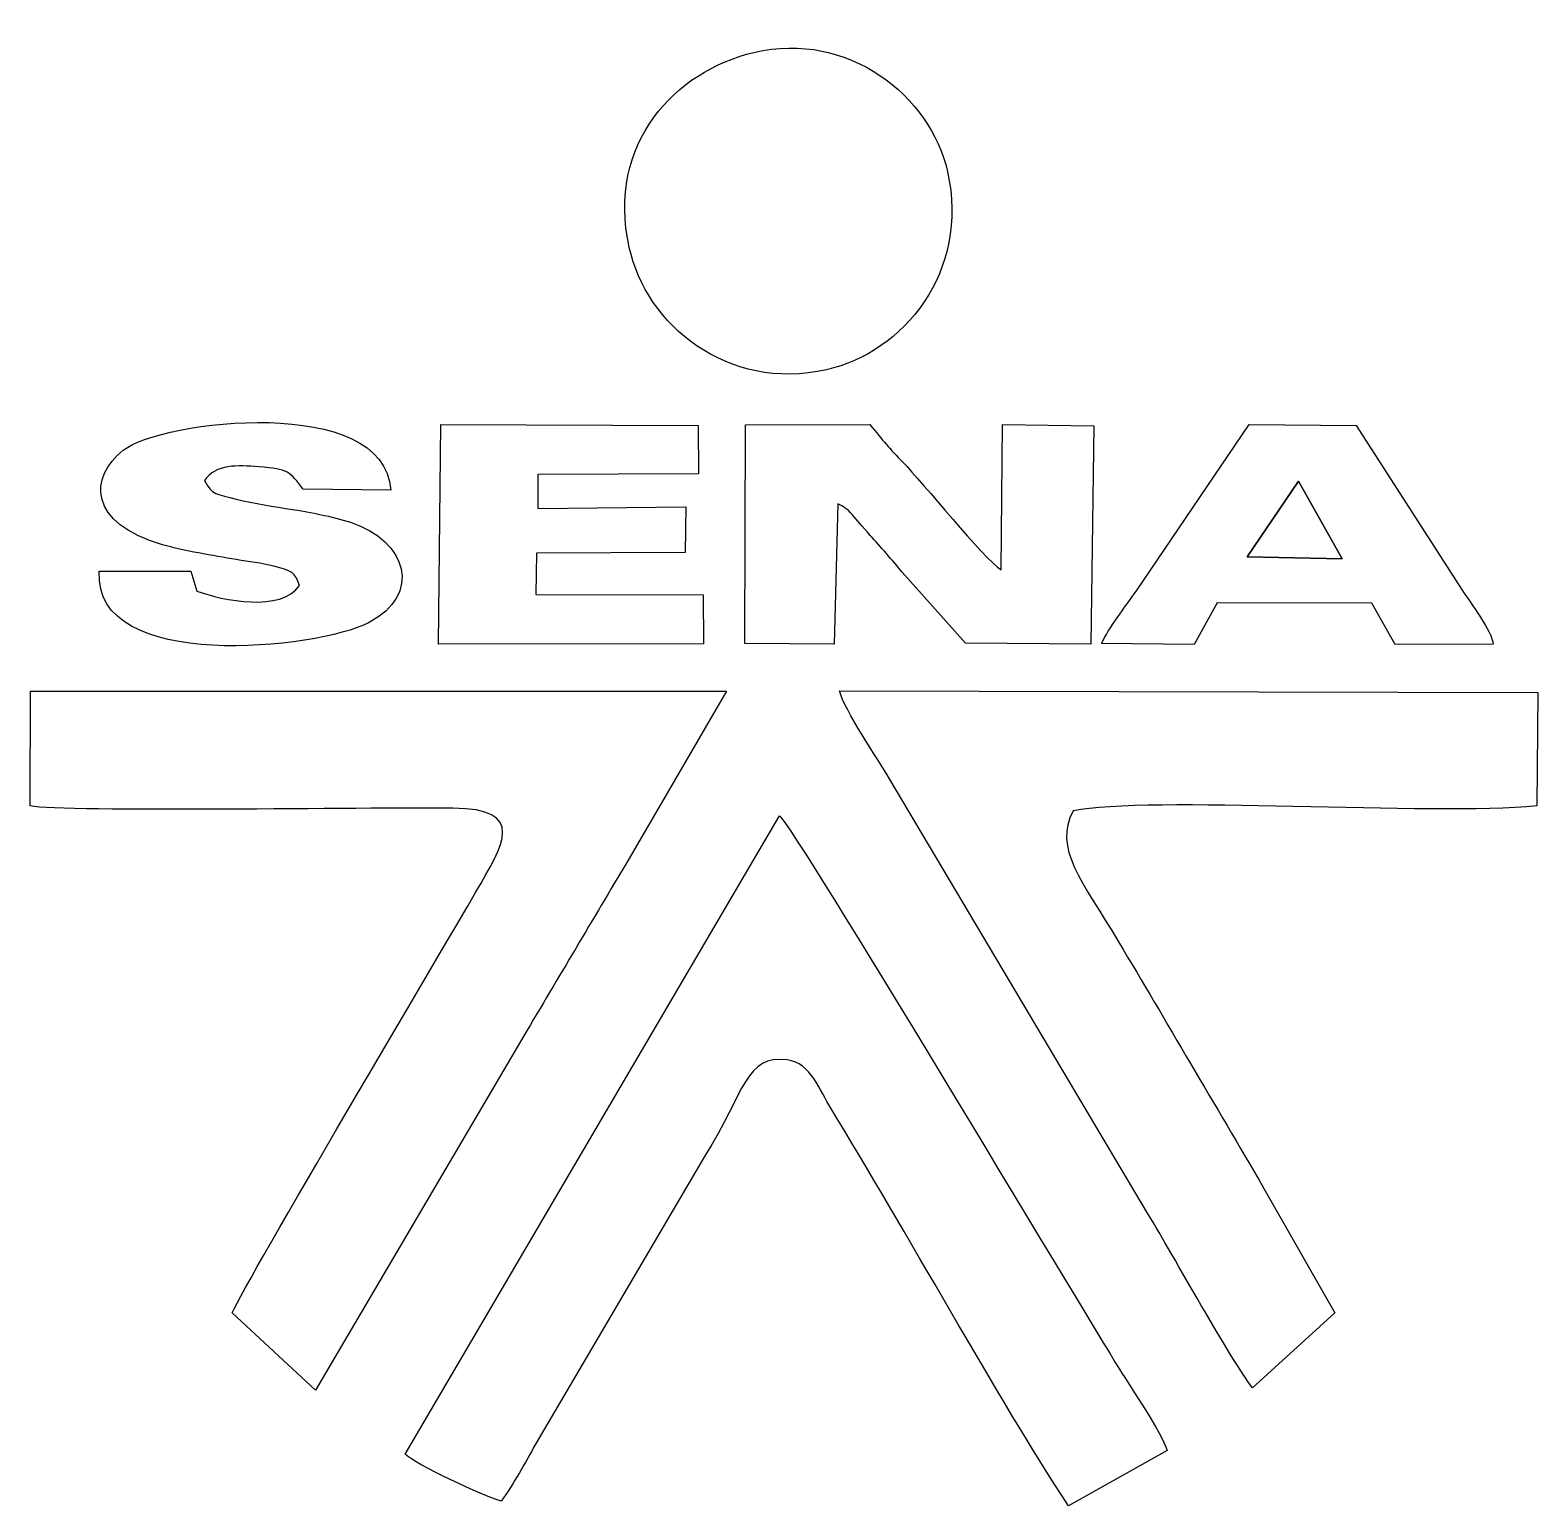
# Model space of a CAD drawing. Header units: centimetres. Extents: x -1.75 to 2.31, y -1.38 to 2.59.
import ezdxf

# ---------------------------------------------------------------- set-up
doc = ezdxf.new("R2010")
doc.units = ezdxf.units.CM
doc.header["$MEASUREMENT"] = 0
doc.layers.add('Capa 1', color=7, linetype='Continuous')

msp = doc.modelspace()

# ---------------------------------------------------------------- linework, layer by layer
at = {"layer": 'Capa 1'}
for points, knots in [([(0.1982, 2.52991), (-0.01346, 2.48021), (-0.19871, 2.28532), (-0.1372, 2.00555), (-0.1372, 2.00555), (-0.09124, 1.79651), (0.12687, 1.61674), (0.39343, 1.67628), (0.39343, 1.67628), (0.60001, 1.72241), (0.7797, 1.94021), (0.71886, 2.20947), (0.71886, 2.20947), (0.6731, 2.41201), (0.45301, 2.58975), (0.1982, 2.52991)], [0, 0, 0, 0, 0.2, 0.2, 0.2, 0.2, 0.4, 0.4, 0.4, 0.4, 0.6, 0.6, 0.6, 0.6, 1, 1, 1, 1]), ([(-1.02443, 1.09575), (-1.07279, 1.02397), (-1.2298, 1.05514), (-1.30057, 1.08123), (-1.30057, 1.08123), (-1.30057, 1.08123), (-1.31599, 1.1348), (-1.31599, 1.1348), (-1.31599, 1.1348), (-1.31599, 1.1348), (-1.5626, 1.13445), (-1.5626, 1.13445), (-1.5626, 1.13445), (-1.58035, 0.85913), (-0.97382, 0.92523), (-0.83807, 0.99579), (-0.83807, 0.99579), (-0.69282, 1.07127), (-0.7337, 1.21698), (-0.88719, 1.26616), (-0.88719, 1.26616), (-0.9921, 1.29976), (-1.09432, 1.30351), (-1.19449, 1.32831), (-1.19449, 1.32831), (-1.24396, 1.34057), (-1.26115, 1.34079), (-1.27985, 1.37825), (-1.27985, 1.37825), (-1.24826, 1.42388), (-1.19111, 1.41933), (-1.13336, 1.41521), (-1.13336, 1.41521), (-1.05391, 1.40953), (-1.04921, 1.40171), (-1.0142, 1.35499), (-1.0142, 1.35499), (-1.0142, 1.35499), (-0.77881, 1.35271), (-0.77881, 1.35271), (-0.77881, 1.35271), (-0.79424, 1.61249), (-1.39593, 1.54086), (-1.49814, 1.46012), (-1.49814, 1.46012), (-1.59015, 1.38746), (-1.59331, 1.26345), (-1.39274, 1.20581), (-1.39274, 1.20581), (-1.33561, 1.18938), (-1.25642, 1.17612), (-1.19422, 1.16569), (-1.19422, 1.16569), (-1.15874, 1.15973), (-1.12801, 1.15681), (-1.0931, 1.14797), (-1.0931, 1.14797), (-1.04648, 1.13616), (-1.034, 1.13187), (-1.02443, 1.09575)], [0, 0, 0, 0, 0.0625, 0.0625, 0.0625, 0.0625, 0.125, 0.125, 0.125, 0.125, 0.1875, 0.1875, 0.1875, 0.1875, 0.25, 0.25, 0.25, 0.25, 0.3125, 0.3125, 0.3125, 0.3125, 0.375, 0.375, 0.375, 0.375, 0.4375, 0.4375, 0.4375, 0.4375, 0.5, 0.5, 0.5, 0.5, 0.5625, 0.5625, 0.5625, 0.5625, 0.625, 0.625, 0.625, 0.625, 0.6875, 0.6875, 0.6875, 0.6875, 0.75, 0.75, 0.75, 0.75, 0.8125, 0.8125, 0.8125, 0.8125, 0.875, 0.875, 0.875, 0.875, 1, 1, 1, 1]), ([(-0.65025, 0.93811), (-0.65025, 0.93811), (0.06242, 0.93882), (0.06242, 0.93882), (0.06242, 0.93882), (0.06242, 0.93882), (0.06212, 1.0712), (0.06212, 1.0712), (0.06212, 1.0712), (0.06212, 1.0712), (-0.38841, 1.07148), (-0.38841, 1.07148), (-0.38841, 1.07148), (-0.38841, 1.07148), (-0.38635, 1.18273), (-0.38635, 1.18273), (-0.38635, 1.18273), (-0.38635, 1.18273), (0.01367, 1.18512), (0.01367, 1.18512), (0.01367, 1.18512), (0.01367, 1.18512), (0.01502, 1.30729), (0.01502, 1.30729), (0.01502, 1.30729), (0.01502, 1.30729), (-0.38339, 1.30286), (-0.38339, 1.30286), (-0.38339, 1.30286), (-0.38339, 1.30286), (-0.38302, 1.39472), (-0.38302, 1.39472), (-0.38302, 1.39472), (-0.38302, 1.39472), (0.04915, 1.39668), (0.04915, 1.39668), (0.04915, 1.39668), (0.04915, 1.39668), (0.04865, 1.52683), (0.04865, 1.52683), (0.04865, 1.52683), (0.04865, 1.52683), (-0.64388, 1.52899), (-0.64388, 1.52899), (-0.64388, 1.52899), (-0.64388, 1.52899), (-0.65025, 0.93811), (-0.65025, 0.93811)], [0, 0, 0, 0, 0.0769231, 0.0769231, 0.0769231, 0.0769231, 0.1538462, 0.1538462, 0.1538462, 0.1538462, 0.2307692, 0.2307692, 0.2307692, 0.2307692, 0.3076923, 0.3076923, 0.3076923, 0.3076923, 0.3846154, 0.3846154, 0.3846154, 0.3846154, 0.4615385, 0.4615385, 0.4615385, 0.4615385, 0.5384615, 0.5384615, 0.5384615, 0.5384615, 0.6153846, 0.6153846, 0.6153846, 0.6153846, 0.6923077, 0.6923077, 0.6923077, 0.6923077, 0.7692308, 0.7692308, 0.7692308, 0.7692308, 0.8461538, 0.8461538, 0.8461538, 0.8461538, 1, 1, 1, 1]), ([(0.17421, 0.93992), (0.17421, 0.93992), (0.4142, 0.93832), (0.4142, 0.93832), (0.4142, 0.93832), (0.4142, 0.93832), (0.4236, 1.31568), (0.4236, 1.31568), (0.4236, 1.31568), (0.45387, 1.3044), (0.46791, 1.27866), (0.51119, 1.23054), (0.51119, 1.23054), (0.53756, 1.20121), (0.57223, 1.16293), (0.59716, 1.13162), (0.59716, 1.13162), (0.59716, 1.13162), (0.76776, 0.94071), (0.76776, 0.94071), (0.76776, 0.94071), (0.76776, 0.94071), (1.10458, 0.93817), (1.10458, 0.93817), (1.10458, 0.93817), (1.10458, 0.93817), (1.11215, 1.5251), (1.11215, 1.5251), (1.11215, 1.5251), (1.11215, 1.5251), (0.86691, 1.52917), (0.86691, 1.52917), (0.86691, 1.52917), (0.86691, 1.52917), (0.86312, 1.13802), (0.86312, 1.13802), (0.86312, 1.13802), (0.8166, 1.16742), (0.65013, 1.37559), (0.5994, 1.42718), (0.5994, 1.42718), (0.56209, 1.46512), (0.54677, 1.48395), (0.50973, 1.52931), (0.50973, 1.52931), (0.50973, 1.52931), (0.17531, 1.52827), (0.17531, 1.52827), (0.17531, 1.52827), (0.17531, 1.52827), (0.17421, 0.93992), (0.17421, 0.93992)], [0, 0, 0, 0, 0.0714286, 0.0714286, 0.0714286, 0.0714286, 0.1428571, 0.1428571, 0.1428571, 0.1428571, 0.2142857, 0.2142857, 0.2142857, 0.2142857, 0.2857143, 0.2857143, 0.2857143, 0.2857143, 0.3571429, 0.3571429, 0.3571429, 0.3571429, 0.4285714, 0.4285714, 0.4285714, 0.4285714, 0.5, 0.5, 0.5, 0.5, 0.5714286, 0.5714286, 0.5714286, 0.5714286, 0.6428571, 0.6428571, 0.6428571, 0.6428571, 0.7142857, 0.7142857, 0.7142857, 0.7142857, 0.7857143, 0.7857143, 0.7857143, 0.7857143, 0.8571429, 0.8571429, 0.8571429, 0.8571429, 1, 1, 1, 1]), ([(1.13361, 0.94022), (1.13361, 0.94022), (1.38288, 0.93741), (1.38288, 0.93741), (1.38288, 0.93741), (1.38288, 0.93741), (1.44402, 1.0491), (1.44402, 1.0491), (1.44402, 1.0491), (1.44402, 1.0491), (1.86026, 1.0483), (1.86026, 1.0483), (1.86026, 1.0483), (1.86026, 1.0483), (1.92305, 0.9377), (1.92305, 0.9377), (1.92305, 0.9377), (1.92305, 0.9377), (2.18694, 0.93785), (2.18694, 0.93785), (2.18694, 0.93785), (2.18386, 0.9732), (2.12604, 1.04867), (2.10324, 1.0838), (2.10324, 1.0838), (2.10324, 1.0838), (1.81845, 1.52625), (1.81845, 1.52625), (1.81845, 1.52625), (1.81845, 1.52625), (1.53025, 1.5287), (1.53025, 1.5287), (1.53025, 1.5287), (1.53025, 1.5287), (1.22693, 1.08205), (1.22693, 1.08205), (1.22693, 1.08205), (1.19654, 1.03824), (1.15168, 0.97972), (1.13361, 0.94022)], [0, 0, 0, 0, 0.0909091, 0.0909091, 0.0909091, 0.0909091, 0.1818182, 0.1818182, 0.1818182, 0.1818182, 0.2727273, 0.2727273, 0.2727273, 0.2727273, 0.3636364, 0.3636364, 0.3636364, 0.3636364, 0.4545455, 0.4545455, 0.4545455, 0.4545455, 0.5454545, 0.5454545, 0.5454545, 0.5454545, 0.6363636, 0.6363636, 0.6363636, 0.6363636, 0.7272727, 0.7272727, 0.7272727, 0.7272727, 0.8181818, 0.8181818, 0.8181818, 0.8181818, 1, 1, 1, 1]), ([(1.6628, 1.37707), (1.6628, 1.37707), (1.78018, 1.16818), (1.78018, 1.16818), (1.78018, 1.16818), (1.78018, 1.16818), (1.52496, 1.17299), (1.52496, 1.17299), (1.52496, 1.17299), (1.52496, 1.17299), (1.6628, 1.37707), (1.6628, 1.37707)], [0, 0, 0, 0, 0.25, 0.25, 0.25, 0.25, 0.5, 0.5, 0.5, 0.5, 1, 1, 1, 1]), ([(-1.74859, 0.50314), (-1.65724, 0.48575), (-0.83867, 0.49927), (-0.61201, 0.49717), (-0.61201, 0.49717), (-0.41192, 0.49531), (-0.47491, 0.40036), (-0.54933, 0.27205), (-0.54933, 0.27205), (-0.63783, 0.11949), (-1.16585, -0.77208), (-1.20501, -0.86005), (-1.20501, -0.86005), (-1.20501, -0.86005), (-0.98063, -1.06794), (-0.98063, -1.06794), (-0.98063, -1.06794), (-0.98063, -1.06794), (-0.42944, -0.13002), (-0.42944, -0.13002), (-0.42944, -0.13002), (-0.33549, 0.02832), (-0.24407, 0.18251), (-0.15024, 0.34033), (-0.15024, 0.34033), (-0.15024, 0.34033), (0.12418, 0.81155), (0.12418, 0.81155), (0.12418, 0.81155), (0.12418, 0.81155), (-1.74763, 0.8121), (-1.74763, 0.8121), (-1.74763, 0.8121), (-1.74763, 0.8121), (-1.74859, 0.50314), (-1.74859, 0.50314)], [0, 0, 0, 0, 0.1, 0.1, 0.1, 0.1, 0.2, 0.2, 0.2, 0.2, 0.3, 0.3, 0.3, 0.3, 0.4, 0.4, 0.4, 0.4, 0.5, 0.5, 0.5, 0.5, 0.6, 0.6, 0.6, 0.6, 0.7, 0.7, 0.7, 0.7, 0.8, 0.8, 0.8, 0.8, 1, 1, 1, 1]), ([(1.53921, -1.06199), (1.53921, -1.06199), (1.76113, -0.86005), (1.76113, -0.86005), (1.76113, -0.86005), (1.76113, -0.86005), (1.56952, -0.52551), (1.56952, -0.52551), (1.56952, -0.52551), (1.50216, -0.408), (1.43962, -0.30432), (1.37269, -0.18991), (1.37269, -0.18991), (1.30695, -0.07755), (1.24507, 0.02745), (1.1788, 0.13801), (1.1788, 0.13801), (1.08124, 0.30076), (1.00199, 0.39014), (1.05723, 0.48969), (1.05723, 0.48969), (1.25641, 0.53134), (2.0205, 0.47558), (2.30425, 0.50318), (2.30425, 0.50318), (2.30425, 0.50318), (2.30688, 0.80798), (2.30688, 0.80798), (2.30688, 0.80798), (2.30688, 0.80798), (0.42888, 0.81234), (0.42888, 0.81234), (0.42888, 0.81234), (0.4408, 0.76205), (0.53332, 0.62637), (0.56321, 0.57628), (0.56321, 0.57628), (0.56321, 0.57628), (1.25976, -0.59626), (1.25976, -0.59626), (1.25976, -0.59626), (1.32492, -0.70477), (1.47985, -0.98286), (1.53921, -1.06199)], [0, 0, 0, 0, 0.0833333, 0.0833333, 0.0833333, 0.0833333, 0.1666667, 0.1666667, 0.1666667, 0.1666667, 0.25, 0.25, 0.25, 0.25, 0.3333333, 0.3333333, 0.3333333, 0.3333333, 0.4166667, 0.4166667, 0.4166667, 0.4166667, 0.5, 0.5, 0.5, 0.5, 0.5833333, 0.5833333, 0.5833333, 0.5833333, 0.6666667, 0.6666667, 0.6666667, 0.6666667, 0.75, 0.75, 0.75, 0.75, 0.8333333, 0.8333333, 0.8333333, 0.8333333, 1, 1, 1, 1]), ([(-0.48179, -1.3665), (-0.44728, -1.32128), (-0.41631, -1.26086), (-0.38909, -1.21364), (-0.38909, -1.21364), (-0.38909, -1.21364), (0.06545, -0.44007), (0.06545, -0.44007), (0.06545, -0.44007), (0.17569, -0.2635), (0.1749, -0.16582), (0.28789, -0.17993), (0.28789, -0.17993), (0.35093, -0.18779), (0.37586, -0.26326), (0.40479, -0.31021), (0.40479, -0.31021), (0.60285, -0.63174), (0.8531, -1.08727), (1.04415, -1.37939), (1.04415, -1.37939), (1.04415, -1.37939), (1.31009, -1.23096), (1.31009, -1.23096), (1.31009, -1.23096), (1.29214, -1.17869), (1.21445, -1.06417), (1.1814, -1.01153), (1.1814, -1.01153), (1.08195, -0.85314), (0.31151, 0.44), (0.26699, 0.47655), (0.26699, 0.47655), (0.26699, 0.47655), (-0.73989, -1.24034), (-0.73989, -1.24034), (-0.73989, -1.24034), (-0.71356, -1.26731), (-0.52856, -1.35432), (-0.48179, -1.3665)], [0, 0, 0, 0, 0.0909091, 0.0909091, 0.0909091, 0.0909091, 0.1818182, 0.1818182, 0.1818182, 0.1818182, 0.2727273, 0.2727273, 0.2727273, 0.2727273, 0.3636364, 0.3636364, 0.3636364, 0.3636364, 0.4545455, 0.4545455, 0.4545455, 0.4545455, 0.5454545, 0.5454545, 0.5454545, 0.5454545, 0.6363636, 0.6363636, 0.6363636, 0.6363636, 0.7272727, 0.7272727, 0.7272727, 0.7272727, 0.8181818, 0.8181818, 0.8181818, 0.8181818, 1, 1, 1, 1])]:
    msp.add_open_spline(points, degree=3, knots=knots, dxfattribs=at)
at = {"layer": 'Capa 1', "color": 7}
msp.add_open_spline([(1.52496, 1.17299), (1.52496, 1.17299), (1.78018, 1.16818), (1.78018, 1.16818), (1.78018, 1.16818), (1.78018, 1.16818), (1.6628, 1.37707), (1.6628, 1.37707), (1.6628, 1.37707), (1.6628, 1.37707), (1.52496, 1.17299), (1.52496, 1.17299)], degree=3, knots=[0, 0, 0, 0, 0.25, 0.25, 0.25, 0.25, 0.5, 0.5, 0.5, 0.5, 1, 1, 1, 1], dxfattribs=at)

doc.saveas('drawing.dxf')
